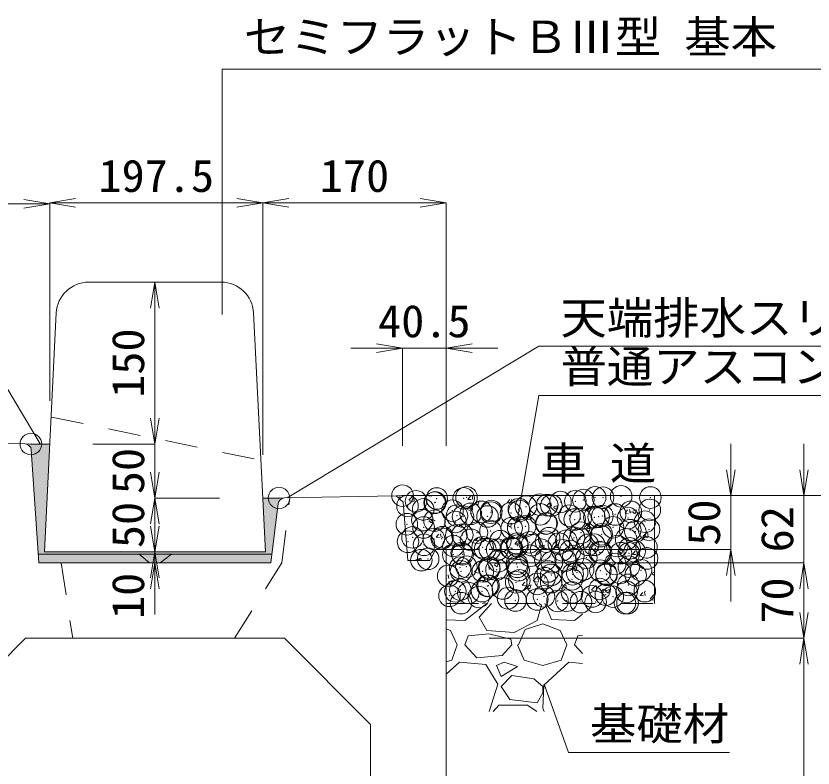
# Model space of a CAD drawing. Units: millimetres at full size. Extents: x 164402 to 209100, y 872507 to 885397.
# Drawn here: x 178814 to 179553, y 882702 to 883399 of the extents above; entities that cross this region are included whole.
import ezdxf
from ezdxf.enums import TextEntityAlignment as Align

# ---------------------------------------------------------------- set-up
doc = ezdxf.new("R2010")
doc.units = ezdxf.units.MM
doc.header["$LTSCALE"] = 40
doc.header["$PDMODE"] = 32
doc.header["$PDSIZE"] = 20
doc.linetypes.add('USER1', pattern=[1.35, 0.75, -0.6])
for name, color, linetype, lineweight in [('0_2', 7, 'Continuous', 13), ('ハッチング', 7, 'Continuous', 5), ('作業エリア', 11, 'Continuous', 13), ('寸法線', 7, 'Continuous', 13), ('排水孔', 7, 'USER1', 9), ('本体', 2, 'Continuous', 13), ('補助線', 8, 'Continuous', 13)]:
    doc.layers.add(name, color=color, linetype=linetype, lineweight=lineweight)
doc.styles.add('ＭＳ 明朝', font='')
doc.styles.get('ＭＳ 明朝').set_extended_font_data('MS Mincho')

# ---------------------------------------------------------------- blocks, each defined once
blk = doc.blocks.new('open_arrow')
at = {"color": 0, "linetype": 'Continuous', "lineweight": -2}
blk.add_lwpolyline([(7.5, 1.25), (0, 0), (7.5, -1.25)], dxfattribs=at)
blk = doc.blocks.new('filled_arrow')
at = {"color": 0, "linetype": 'Continuous', "lineweight": -2}
blk.add_solid([(7.5, 1.25), (0, 0), (7.5, -1.25)], dxfattribs=at)

msp = doc.modelspace()

# ---------------------------------------------------------------- hatches: boundary and pattern name
at = {"layer": 'ハッチング'}
msp.add_hatch(color=8, dxfattribs=at).paths.add_polyline_path([(178828.28, 882996.8), (178835.41, 882892.29), (179050.41, 882892.29), (179057.27, 882947.13, -0.3734), (179063.1, 882952.39), (179057.91, 882952.28), (179042.91, 882952.29), (179045.41, 882902.29), (178840.41, 882902.29), (178845.41, 883002.29), (178827.91, 883002.28), (178822.41, 883002.39, -0.38912)])

# ---------------------------------------------------------------- linework, layer by layer
at = {"layer": '0_2'}
for p, q in [((178822.41, 883002.39), (178827.91, 883002.29)), ((178827.91, 883002.29), (178845.41, 883002.29)), ((179057.91, 882952.29), (179042.91, 882952.29)), ((179063.1, 882952.39), (179057.91, 882952.29)), ((179166.41, 882954.39), (179172.41, 882954.5)), ((179172.41, 882954.5), (179442.41, 882954.5))]:
    msp.add_line(p, q, dxfattribs=at)
at = {"layer": '0_2', "linetype": 'USER1', "lineweight": 5}
for p, q in [((179212.91, 882904.5), (179405.91, 882904.5)), ((179212.91, 882854.5), (179405.91, 882854.5))]:
    msp.add_line(p, q, dxfattribs=at)
at = {"layer": 'ハッチング'}
for p, q in [((179168.21, 882952.76), (179170.4, 882953.6)), ((179169.68, 882951.44), (179170.18, 882952.93)), ((179178.3, 882950.28), (179182.26, 882954.41)), ((179183.25, 882949.63), (179182.69, 882954.46)), ((179196.52, 882954.23), (179196.75, 882954.5)), ((179196.52, 882954.22), (179199.56, 882953.95)), ((179201.15, 882954.24), (179201.11, 882954.5)), ((179232.96, 882951.04), (179235.41, 882953.96)), ((179237.59, 882951.06), (179237, 882954.24)), ((179178.62, 882949.61), (179183.14, 882948.91)), ((179232.52, 882941.87), (179236.48, 882946)), ((179232.96, 882951.03), (179235.99, 882950.76)), ((179237.47, 882941.22), (179236.9, 882946.05)), ((179239.56, 882947.52), (179242.08, 882945.82)), ((179239.85, 882948.17), (179243.41, 882949.53)), ((179242.16, 882945.79), (179243.19, 882948.86)), ((179269.39, 882947.84), (179272.43, 882947.57)), ((179269.4, 882947.85), (179271.84, 882950.77)), ((179274.03, 882947.87), (179273.44, 882951.05)), ((179305.83, 882944.67), (179308.28, 882947.58)), ((179305.83, 882944.65), (179308.87, 882944.39)), ((179310.46, 882944.68), (179309.88, 882947.86)), ((179312.86, 882944.1), (179316.41, 882945.46)), ((179315.16, 882941.72), (179316.19, 882944.79)), ((179342.27, 882941.48), (179344.72, 882944.4)), ((179346.9, 882941.49), (179346.31, 882944.68)), ((179232.84, 882941.2), (179237.35, 882940.5)), ((179286.73, 882933.47), (179290.69, 882937.59)), ((179291.68, 882932.81), (179291.12, 882937.64)), ((179312.56, 882943.45), (179315.09, 882941.75)), ((179342.27, 882941.46), (179345.3, 882941.2)), ((179378.71, 882938.29), (179381.16, 882941.21)), ((179378.71, 882938.28), (179381.74, 882938.01)), ((179383.34, 882938.3), (179382.75, 882941.49)), ((179385.57, 882939.38), (179388.1, 882937.68)), ((179385.86, 882940.03), (179389.42, 882941.4)), ((179388.17, 882937.65), (179389.2, 882940.72)), ((179196.87, 882931.14), (179199.4, 882929.43)), ((179197.17, 882931.78), (179200.72, 882933.15)), ((179199.47, 882929.41), (179200.5, 882932.48)), ((179287.05, 882932.79), (179291.57, 882932.09)), ((179345.9, 882924.41), (179345.34, 882929.23)), ((179269.88, 882927.07), (179272.41, 882925.36)), ((179270.17, 882927.71), (179273.73, 882929.08)), ((179272.48, 882925.34), (179273.51, 882928.41)), ((179340.95, 882925.06), (179344.91, 882929.18)), ((179341.27, 882924.39), (179345.79, 882923.68)), ((179342.89, 882923), (179345.41, 882921.29)), ((179343.18, 882923.65), (179346.74, 882925.01)), ((179345.49, 882921.27), (179346.52, 882924.34)), ((179203.57, 882916.02), (179206.02, 882918.94)), ((179203.57, 882916), (179206.61, 882915.74)), ((179208.2, 882916.03), (179207.62, 882919.22)), ((179240.01, 882912.83), (179242.46, 882915.75)), ((179244.64, 882912.84), (179244.05, 882916.03)), ((179395.17, 882916.65), (179399.12, 882920.77)), ((179395.48, 882915.98), (179400, 882915.28)), ((179400.11, 882916), (179399.55, 882920.82)), ((179227.2, 882910.68), (179229.72, 882908.98)), ((179227.49, 882911.33), (179231.05, 882912.69)), ((179229.8, 882908.95), (179230.83, 882912.02)), ((179240.01, 882912.82), (179243.04, 882912.55)), ((179276.44, 882909.64), (179278.89, 882912.56)), ((179276.44, 882909.63), (179279.48, 882909.36)), ((179281.08, 882909.66), (179280.49, 882912.84)), ((179300.5, 882907.26), (179304.05, 882908.63)), ((179302.8, 882904.89), (179303.83, 882907.95)), ((179312.88, 882906.45), (179315.33, 882909.37)), ((179317.51, 882906.47), (179316.93, 882909.65)), ((179300.2, 882906.61), (179302.73, 882904.91)), ((179312.88, 882906.44), (179315.92, 882906.17)), ((179349.32, 882903.27), (179350.35, 882904.5)), ((179349.32, 882903.25), (179352.35, 882902.99)), ((179350.35, 882904.5), (179351.77, 882906.19)), ((179353.72, 882904.5), (179353.36, 882906.47)), ((179353.95, 882903.28), (179353.72, 882904.5)), ((179373.21, 882902.55), (179375.74, 882900.84)), ((179373.5, 882903.19), (179376.91, 882904.5)), ((179375.81, 882900.82), (179376.84, 882903.89)), ((179376.91, 882904.5), (179377.06, 882904.56)), ((179385.75, 882900.06), (179388.79, 882899.8)), ((179385.76, 882900.08), (179388.2, 882903)), ((179390.39, 882900.09), (179389.8, 882903.28)), ((179184.81, 882894.94), (179188.36, 882896.31)), ((179187.06, 882894.5), (179188.99, 882896.51)), ((179187.76, 882894.5), (179188.14, 882895.64)), ((179189.66, 882894.5), (179189.42, 882896.56)), ((179239.25, 882883.98), (179243.21, 882888.1)), ((179244.2, 882883.33), (179243.64, 882888.15)), ((179257.52, 882890.23), (179260.05, 882888.53)), ((179257.81, 882890.88), (179261.37, 882892.24)), ((179260.12, 882888.5), (179261.15, 882891.57)), ((179330.53, 882886.16), (179333.05, 882884.46)), ((179330.82, 882886.81), (179334.37, 882888.17)), ((179333.13, 882884.43), (179334.16, 882887.5)), ((179212.91, 882880.54), (179213.07, 882880.73)), ((179212.91, 882877.59), (179213.65, 882877.53)), ((179215.25, 882877.82), (179214.66, 882881.01)), ((179239.57, 882883.31), (179244.09, 882882.61)), ((179247.06, 882874.62), (179249.51, 882877.54)), ((179251.69, 882874.63), (179251.1, 882877.82)), ((179293.47, 882875.57), (179297.43, 882879.7)), ((179298.42, 882874.92), (179297.86, 882879.75)), ((179403.53, 882882.09), (179405.91, 882880.49)), ((179403.82, 882882.74), (179405.91, 882883.54)), ((179214.84, 882873.85), (179217.36, 882872.14)), ((179215.13, 882874.49), (179218.69, 882875.86)), ((179217.44, 882872.12), (179218.47, 882875.19)), ((179247.05, 882874.6), (179250.09, 882874.34)), ((179283.49, 882871.43), (179285.94, 882874.35)), ((179283.49, 882871.42), (179286.53, 882871.15)), ((179288.12, 882871.45), (179287.54, 882874.63)), ((179288.13, 882870.42), (179291.69, 882871.79)), ((179290.44, 882868.05), (179291.47, 882871.12)), ((179293.79, 882874.9), (179298.3, 882874.2)), ((179319.93, 882868.24), (179322.38, 882871.16)), ((179324.56, 882868.26), (179323.97, 882871.44)), ((179347.69, 882867.16), (179351.64, 882871.29)), ((179352.63, 882866.51), (179352.07, 882871.34)), ((179287.84, 882869.78), (179290.37, 882868.07)), ((179319.93, 882868.23), (179322.97, 882867.96)), ((179348, 882866.49), (179352.52, 882865.79)), ((179356.37, 882865.06), (179358.82, 882867.97)), ((179356.37, 882865.04), (179359.4, 882864.78)), ((179361, 882865.07), (179360.41, 882868.25)), ((179360.85, 882865.71), (179363.37, 882864)), ((179361.14, 882866.35), (179364.7, 882867.72)), ((179363.45, 882863.98), (179364.48, 882867.05)), ((179392.8, 882861.87), (179395.25, 882864.79)), ((179397.44, 882861.88), (179396.85, 882865.07)), ((179401.9, 882858.76), (179405.86, 882862.88)), ((179246.66, 882854.5), (179249.01, 882855.4)), ((179392.8, 882861.85), (179395.84, 882861.59)), ((179402.22, 882858.08), (179405.91, 882857.51)), ((179230.25, 882838.74), (179250.66, 882854.5)), ((179243.46, 882841.78), (179254.91, 882854.5)), ((179248.71, 882854.5), (179248.79, 882854.73)), ((179301.37, 882852.96), (179297.31, 882838.74)), ((179299.15, 882854.5), (179301.37, 882852.96)), ((179304.31, 882854.5), (179310.52, 882839.75)), ((179250.57, 882829.59), (179243.46, 882841.78)), ((179331.85, 882838.74), (179339.36, 882844.54)), ((179212.91, 882839.56), (179230.25, 882838.74)), ((179297.31, 882838.74), (179275.97, 882827.56)), ((179286.13, 882830.61), (179302.39, 882835.69)), ((179302.39, 882835.69), (179318.65, 882829.59)), ((179310.52, 882839.75), (179331.85, 882838.74)), ((179212.91, 882831.14), (179217.05, 882829.59)), ((179217.05, 882829.59), (179223.14, 882816.38)), ((179252.61, 882826.54), (179233.3, 882824.51)), ((179275.97, 882827.56), (179250.57, 882829.59)), ((179272.93, 882821.46), (179252.61, 882826.54)), ((179280.04, 882816.38), (179286.13, 882830.61)), ((179318.65, 882829.59), (179324.74, 882816.38)), ((179230.25, 882816.38), (179233.3, 882824.51)), ((179273.94, 882816.38), (179272.93, 882821.46)), ((179331.85, 882816.38), (179334.9, 882824.51)), ((179339.36, 882824.98), (179334.9, 882824.51)), ((179218.06, 882802.16), (179223.14, 882816.38)), ((179241.43, 882804.19), (179230.25, 882816.38)), ((179273.94, 882816.38), (179264.8, 882806.22)), ((179279.02, 882816.38), (179285.12, 882802.16)), ((179319.66, 882802.16), (179324.74, 882816.38)), ((179339.36, 882808.19), (179331.85, 882816.38)), ((179264.8, 882806.22), (179241.43, 882804.19)), ((179212.91, 882800.64), (179218.06, 882802.16)), ((179225.17, 882800.13), (179212.91, 882788.93)), ((179249.56, 882798.1), (179225.17, 882800.13)), ((179260.73, 882779.81), (179249.56, 882798.1)), ((179266.83, 882800.13), (179259.72, 882797.08)), ((179259.72, 882797.08), (179263.78, 882786.92)), ((179279.02, 882796.06), (179266.83, 882800.13)), ((179285.12, 882802.16), (179302.39, 882797.08)), ((179302.39, 882797.08), (179319.66, 882802.16)), ((179326.77, 882800.13), (179303.41, 882778.79)), ((179339.36, 882799.08), (179326.77, 882800.13)), ((179263.78, 882786.92), (179279.02, 882796.06)), ((179273.94, 882787.94), (179263.78, 882777.78)), ((179294.26, 882784.89), (179273.94, 882787.94)), ((179302.39, 882777.78), (179294.26, 882784.89)), ((179252.63, 882754.49), (179260.73, 882779.81)), ((179263.78, 882777.78), (179271.91, 882765.58)), ((179303.41, 882778.79), (179302.39, 882757.46)), ((179302.39, 882771.68), (179302.39, 882777.78)), ((179297.31, 882762.54), (179302.39, 882771.68)), ((179256.34, 882754.49), (179261.75, 882760.5)), ((179261.75, 882760.5), (179288.17, 882760.5)), ((179271.91, 882765.58), (179297.31, 882762.54)), ((179288.17, 882760.5), (179296.85, 882754.49)), ((179302.39, 882757.46), (179303.64, 882754.49))]:
    msp.add_line(p, q, dxfattribs=at)
for p in [(179184.95, 882949.26), (179204.19, 882951.8), (179229.14, 882951.97), (179231.8, 882952.95), (179332.73, 882949.27), (179340.08, 882950.43), (179350.99, 882952.85), (179358.39, 882952.52), (179375.14, 882953.86), (179402.26, 882952.71), (179177.09, 882944.91), (179191.62, 882941.73), (179202.18, 882947.87), (179202.75, 882948.16), (179280.26, 882941.88), (179286.95, 882944.42), (179299.67, 882946.09), (179306.64, 882945.69), (179310.46, 882945.34), (179318.91, 882948.62), (179218.74, 882940.59), (179222.91, 882935.99), (179228.52, 882935.06), (179235.63, 882937.66), (179245.85, 882939.44), (179251.2, 882935.17), (179254.6, 882938.63), (179254.87, 882940.19), (179272.97, 882938.3), (179280.83, 882940.26), (179300.09, 882937.15), (179327.21, 882936), (179350.35, 882934.49), (179354.33, 882934.86), (179357.77, 882935.61), (179369.58, 882937.02), (179384.15, 882939.42), (179401.67, 882941.24), (179176.47, 882927.99), (179190.83, 882931.76), (179202.13, 882931.25), (179221.58, 882930.09), (179305.55, 882928.59), (179306.03, 882928.78), (179332.11, 882932.36), (179337.63, 882932.81), (179381.44, 882933.71), (179397.24, 882930.29), (179191.95, 882925), (179241.51, 882920.16), (179253.98, 882921.72), (179273.59, 882924.38), (179279.64, 882924.97), (179286.31, 882926.05), (179337.98, 882920.12), (179367.61, 882925.2), (179383.54, 882922.51), (179388.3, 882921.21), (179401.02, 882922.88), (179181.73, 882915.77), (179201.52, 882914.34), (179208.84, 882914.63), (179209.55, 882915.95), (179222.27, 882917.62), (179227.9, 882918.14), (179235.96, 882913.48), (179263.08, 882912.34), (179305.41, 882911.87), (179308.36, 882915.03), (179324.26, 882912.77), (179331.49, 882915.45), (179336.98, 882914.45), (179356.22, 882916.98), (179357.15, 882918.7), (179379.78, 882914.05), (179177.47, 882911.73), (179192.44, 882908.95), (179219.55, 882907.81), (179246.67, 882906.66), (179249.11, 882904.86), (179253.37, 882904.81), (179272.94, 882906.02), (179273.79, 882905.51), (179278.73, 882909.95), (179279.02, 882908.06), (179290.2, 882911.19), (179292.18, 882908.55), (179317.32, 882910.05), (179344.43, 882908.9), (179350.16, 882908.97), (179371.55, 882907.75), (179382.92, 882905.6), (179398.67, 882906.61), (179219.48, 882899.78), (179227.28, 882901.23), (179228.14, 882900.12), (179260.22, 882904.34), (179290.9, 882898.79), (179300.91, 882904.37), (179320.53, 882903.88), (179328.03, 882903.22), (179330.87, 882898.54), (179355.15, 882902.08), (179356.53, 882901.79), (179374.94, 882901.17), (179382.26, 882900.93), (179387.66, 882902.84), (179189.85, 882894.69), (179196.18, 882895.91), (179261.28, 882893.71), (179278.41, 882891.15), (179304.79, 882894.96), (179310.9, 882892.74), (179323.62, 882894.41), (179342.86, 882896.95), (179369.56, 882891.19), (179399.18, 882896.27), (179225.85, 882887.66), (179226.66, 882884.32), (179231.65, 882888.62), (179246.86, 882884.31), (179252.75, 882887.9), (179252.97, 882886.52), (179259.58, 882885.98), (179278.82, 882888.52), (179280.09, 882885.37), (179307.21, 882884.22), (179334.33, 882883.08), (179339.93, 882886.1), (179355.92, 882884.88), (179374.29, 882882.81), (179382.3, 882888.69), (179393.53, 882885.34), (179214.78, 882880.08), (179280.68, 882875.93), (179304.17, 882878.05), (179310.31, 882881.02), (179329.49, 882876.91), (179330.26, 882881.63), (179361.45, 882881.93), (179361.58, 882881.13), (179388.56, 882880.79), (179251.05, 882870.85), (179252.13, 882870.99), (179265.45, 882868.48), (179277.79, 882874.24), (179297.54, 882872.7), (179310.25, 882874.38), (179355.3, 882867.97), (179381.68, 882871.78), (179215.96, 882861.7), (179221.43, 882865.76), (179226.05, 882867.41), (179233.5, 882864.27), (179243.08, 882860.56), (179246.21, 882865.95), (179303.56, 882861.14), (179329.64, 882864.71), (179348.21, 882861.1), (179360.93, 882862.77), (179367.46, 882860.88), (179380.17, 882865.3), (179397.09, 882865.96), (179226.67, 882854.88), (179270.2, 882859.41), (179277.17, 882857.33), (179297.32, 882858.27), (179316.13, 882856.87), (179324.43, 882857.12), (179337.83, 882855.79), (179351.55, 882855.97), (179378.67, 882854.83), (179381.07, 882854.86)]:
    msp.add_point(p, dxfattribs=at)
at = {"layer": '作業エリア'}
for p in [(178827.91, 883002.29), (179057.91, 882952.29), (179172.41, 882954.5)]:
    msp.add_point(p, dxfattribs=at)
at = {"layer": '寸法線'}
for p, q in [((178672.91, 883224.86), (178845.41, 883224.86)), ((178845.41, 883225.88), (179042.91, 883225.88)), ((178845.41, 883042.29), (178845.41, 883225.88)), ((178845.41, 883042.29), (178845.41, 883224.86)), ((179042.91, 882992.29), (179042.91, 883225.88)), ((179042.91, 883225.88), (179212.91, 883225.88)), ((179042.91, 882992.29), (179042.91, 883225.88)), ((179212.91, 883000.53), (179212.91, 883225.88)), ((178942.91, 883152.28), (178942.91, 883002.28)), ((178942.91, 883152.28), (178982.91, 883152.28)), ((179124.41, 883091.23), (179260.91, 883091.23)), ((179172.41, 883000.53), (179172.41, 883091.23)), ((179212.91, 883000.53), (179212.91, 883091.23)), ((178942.91, 883050.28), (178942.91, 882904.28)), ((178885.41, 883002.28), (178942.91, 883002.28)), ((178885.41, 883002.28), (178942.91, 883002.28)), ((178942.91, 883000.28), (178942.91, 882854.29)), ((179476.84, 882856.5), (179476.84, 883002.5)), ((179544.64, 883002.5), (179544.64, 882844.29)), ((179002.91, 882952.28), (178942.91, 882952.28)), ((179002.91, 882952.28), (178942.91, 882952.28)), ((179212.41, 882954.5), (179476.84, 882954.5)), ((179212.41, 882954.5), (179624.64, 882954.5)), ((179212.41, 882954.5), (179544.64, 882954.5)), ((178942.91, 882950.29), (178942.91, 882844.28)), ((179005.41, 882902.29), (178942.91, 882902.29)), ((179005.41, 882902.29), (178942.91, 882902.29)), ((179252.91, 882904.5), (179476.84, 882904.5)), ((179010.41, 882892.28), (178942.91, 882892.28)), ((179252.91, 882892.29), (179544.64, 882892.29)), ((179252.91, 882892.29), (179544.64, 882892.29)), ((179544.64, 882822.29), (179544.64, 882892.29)), ((179252.91, 882822.29), (179544.64, 882822.29)), ((179252.91, 882822.29), (179544.64, 882822.29)), ((179544.64, 882422.29), (179544.64, 882822.29))]:
    msp.add_line(p, q, dxfattribs=at)
at = {"layer": '寸法線', "lineweight": 9}
for points in [[(179005.29, 883122.28), (179005.29, 883349.51), (179692.15, 883349.51)], [(179065.5, 882952.35), (179298.86, 883092.87), (179660.01, 883092.87)]]:
    msp.add_lwpolyline(points, dxfattribs=at)
at = {"layer": '寸法線'}
for points in [[(178836.41, 883002.34), (178743.35, 883158.14), (178551.75, 883158.14)], [(179278.86, 882930.99), (179298.86, 883047.25), (179577.55, 883047.25)], [(179303.75, 882779.75), (179326.28, 882716.59), (179475.54, 882716.59)]]:
    msp.add_lwpolyline(points, dxfattribs=at)
at = {"layer": '排水孔'}
for p, q in [((178846.91, 883027.29), (179040.91, 882987.29)), ((179060.41, 882892.29), (179067.94, 882952.49)), ((178855.91, 882892.29), (178866.68, 882822.29)), ((179016.8, 882822.29), (179060.41, 882892.29))]:
    msp.add_line(p, q, dxfattribs=at)
at = {"layer": '本体', "lineweight": 20}
for p, q in [((178881.45, 883152.28), (179004.37, 883152.28)), ((178840.41, 882902.29), (178851.48, 883123.78)), ((179045.41, 882902.29), (179034.34, 883123.78)), ((178822.41, 883002.39), (178719.41, 883004.39)), ((178835.41, 882892.29), (178828.28, 882996.8)), ((179063.1, 882952.39), (179166.41, 882954.39)), ((179057.27, 882947.13), (179050.41, 882892.29)), ((179051.41, 882900.29), (178834.86, 882900.29)), ((179045.41, 882902.29), (178840.41, 882902.29)), ((179212.91, 882352.29), (179212.91, 882904.5)), ((179050.41, 882892.29), (178835.41, 882892.29)), ((178742.91, 882742.29), (178822.91, 882822.29)), ((179062.91, 882822.29), (178822.91, 882822.29)), ((179062.91, 882822.29), (179142.91, 882742.29)), ((179142.91, 882516.32), (179142.91, 882742.29))]:
    msp.add_line(p, q, dxfattribs=at)
at = {"layer": '本体'}
for p, q in [((179166.41, 882954.39), (179172.91, 882948.52)), ((179172.91, 882948.52), (179177.41, 882894.5)), ((179197.91, 882894.5), (179202.91, 882904.5)), ((179202.91, 882904.5), (179212.91, 882904.5)), ((179177.41, 882894.5), (179197.91, 882894.5))]:
    msp.add_line(p, q, dxfattribs=at)
at = {"layer": '本体', "color": 7, "linetype": 'USER1', "lineweight": 9}
for p, q in [((178928.14, 882900.29), (178937.91, 882892.29)), ((178947.91, 882892.29), (178958.14, 882900.29))]:
    msp.add_line(p, q, dxfattribs=at)
at = {"layer": '本体', "lineweight": 20}
for centre, radius, start, end in [((178881.45, 883122.28), 30, 90, 177.13751), ((179004.37, 883122.28), 30, 2.86236, 90), ((178822.3, 882996.39), 6, 3.90049, 88.89119), ((179063.22, 882946.39), 6, 91.10881, 172.87498)]:
    msp.add_arc(centre, radius, start, end, dxfattribs=at)
at = {"layer": '補助線'}
msp.add_line((179405.91, 882954.5), (179405.91, 882854.5), dxfattribs=at)
msp.add_point((179172.41, 882954.5), dxfattribs=at)

# ---------------------------------------------------------------- block references
at = {"layer": '寸法線'}
for p, xscale, yscale, rotation in [((178845.41, 883224.86), 3.2, 3.2, 180), ((179042.91, 883225.88), 3.2, 3.2, 180), ((179212.91, 883225.88), 3.2, 3.2, 180), ((178942.91, 883152.28), 3.2, 3.2, 270), ((179172.41, 883091.23), 3.2, 3.2, 180), ((178942.91, 883002.28), 3.2, 3.2, 90), ((178942.91, 883002.28), 3.2, 3.2, 90), ((178836.41, 883002.34), 0.16, 0.16, 120.9), ((178942.91, 882952.28), 3.2, 3.2, 90), ((179476.84, 882954.5), 3.2, 3.2, 90), ((179544.64, 882954.5), 3.2, 3.2, 90), ((178942.91, 882952.28), 3.2, 3.2, 270), ((179278.86, 882930.99), 0.16, 0.16, 80.2), ((178942.91, 882902.29), 3.2, 3.2, 90), ((178942.91, 882902.29), 3.2, 3.2, 270), ((179476.84, 882904.5), 3.2, 3.2, 270), ((178942.91, 882892.28), 3.2, 3.2, 270), ((179544.64, 882892.29), 3.2, 3.2, 270), ((179544.64, 882892.29), 3.2, 3.2, 270), ((179544.64, 882822.29), 3.2, 3.2, 90), ((179544.64, 882822.29), 3.2, 3.2, 270), ((179303.75, 882779.75), 0.16, 0.16, 289.6)]:
    msp.add_blockref('open_arrow', p, dxfattribs=dict(at, xscale=xscale, yscale=yscale, rotation=rotation))
at = {"layer": '寸法線', "xscale": 3.2, "yscale": 3.2}
for p in [(178845.41, 883225.88), (179042.91, 883225.88), (179212.91, 883091.23)]:
    msp.add_blockref('open_arrow', p, dxfattribs=at)
at = {"layer": '寸法線', "lineweight": 9, "xscale": 0.133, "yscale": 0.133}
for p, rotation in [((179005.29, 883122.28), 90), ((179065.5, 882952.35), 31.1)]:
    msp.add_blockref('filled_arrow', p, dxfattribs=dict(at, rotation=rotation))

# ---------------------------------------------------------------- texts
at = {"layer": '0_2', "style": 'ＭＳ 明朝', "width": 1.05}
msp.add_text('車 道', height=30.02, dxfattribs=at).set_placement((179300.23, 882960.42), align=Align.BOTTOM_LEFT)
at = {"layer": '寸法線', "style": 'ＭＳ 明朝', "width": 1.05}
msp.add_text('セミフラットＢⅢ型 基本', height=30.02, dxfattribs=at).set_placement((179025.29, 883355.54), align=Align.BOTTOM_LEFT)
for s, p in [('197.5', (178944.16, 883250.88)), ('170', (179127.91, 883250.88)), ('40.5', (179192.66, 883116.23))]:
    msp.add_text(s, height=30.02, dxfattribs=at).set_placement(p, align=Align.MIDDLE_CENTER)
for s, p in [('天端排水スリット', (179318.86, 883134.19)), ('普通アスコン', (179318.86, 883089.08)), ('基礎材', (179346.28, 882758.08))]:
    msp.add_text(s, height=30.02, dxfattribs=at).set_placement(p, align=Align.TOP_LEFT)
for s, p in [('150', (178917.91, 883077.28)), ('50', (178917.91, 882977.28)), ('50', (178917.91, 882927.29)), ('50', (179451.84, 882929.5)), ('62', (179519.64, 882923.39)), ('10', (178917.91, 882861.61)), ('70', (179519.64, 882857.29))]:
    msp.add_text(s, height=30.02, rotation=90, dxfattribs=at).set_placement(p, align=Align.MIDDLE_CENTER)

doc.saveas('drawing.dxf')
